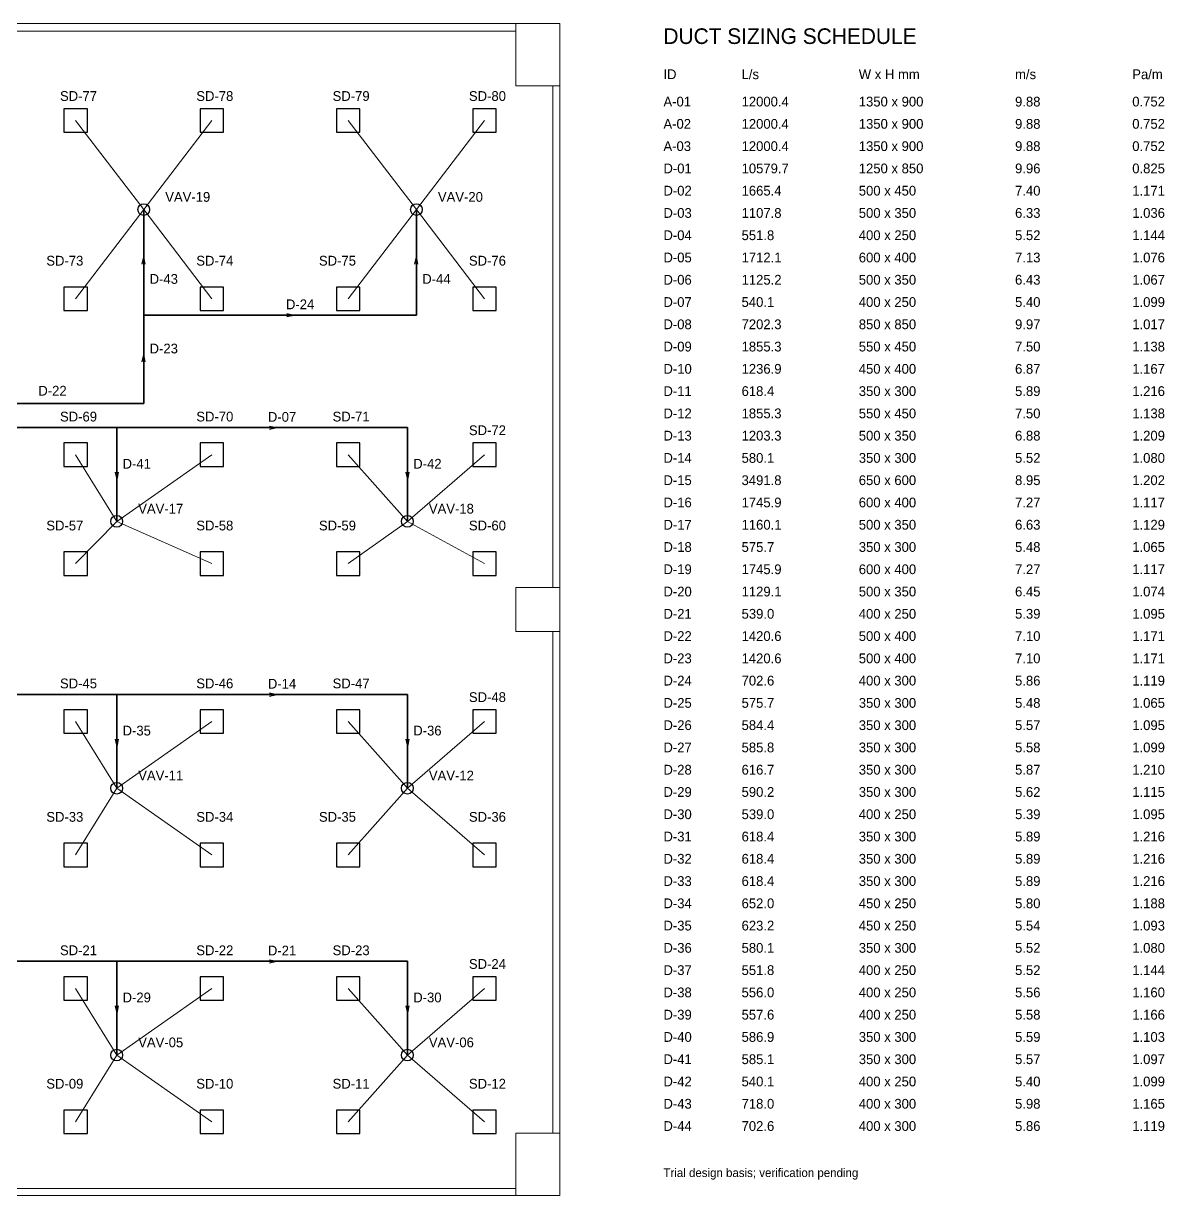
# Model space of a CAD drawing. Header units: millimetres. Extents: x 64000 to 124827, y 9925 to 45926.
# Drawn here: x 95618 to 124827, y 15926 to 45926 of the extents above; entities that cross this region are included whole.
import ezdxf

# ---------------------------------------------------------------- set-up
doc = ezdxf.new("R2010")
doc.units = ezdxf.units.MM
for name, color, linetype, lineweight in [('ARCH', 7, 'Continuous', 5), ('BSA_DIFFUSER', 3, 'Continuous', 25), ('BSA_FLEX', 4, 'Continuous', 18), ('BSA_SUPPLY', 5, 'Continuous', 35), ('BSA_VAV', 2, 'Continuous', 25)]:
    doc.layers.add(name, color=color, linetype=linetype, lineweight=lineweight)
for name, color, linetype in [('BSA_FLOW_DIRECTION', 7, 'Continuous'), ('BSA_LABEL', 7, 'Continuous'), ('BSA_SCHEDULE', 7, 'Continuous')]:
    doc.layers.add(name, color=color, linetype=linetype)

msp = doc.modelspace()

# ---------------------------------------------------------------- linework, layer by layer
at = {"layer": 'ARCH', "lineweight": 9}
for p, q in [((64346, 45926), (109346, 45926)), ((109346, 45926), (109346, 15926)), ((95209, 45726), (108221, 45726)), ((109166, 44326), (109166, 31488)), ((108221, 30363), (108221, 31488)), ((109166, 30363), (109166, 17526)), ((109346, 15926), (64346, 15926)), ((108221, 16106), (95209, 16106))]:
    msp.add_line(p, q, dxfattribs=at)
msp.add_lwpolyline([(109346, 45926), (108221, 45926), (108221, 44326), (109346, 44326)], dxfattribs=at)
for points in [[(108221, 30363), (109346, 30363), (109346, 31488), (108221, 31488)], [(108221, 15926), (109346, 15926), (109346, 17526), (108221, 17526)]]:
    msp.add_lwpolyline(points, close=True, dxfattribs=at)
at = {"layer": 'BSA_DIFFUSER'}
for points in [[(96654, 43143), (97254, 43143), (97254, 43743), (96654, 43743)], [(100143, 43143), (100743, 43143), (100743, 43743), (100143, 43743)], [(103632, 43143), (104232, 43143), (104232, 43743), (103632, 43743)], [(107121, 43143), (107721, 43143), (107721, 43743), (107121, 43743)], [(96654, 38578), (97254, 38578), (97254, 39178), (96654, 39178)], [(100143, 38578), (100743, 38578), (100743, 39178), (100143, 39178)], [(103632, 38578), (104232, 38578), (104232, 39178), (103632, 39178)], [(107121, 38578), (107721, 38578), (107721, 39178), (107121, 39178)], [(96654, 34588), (97254, 34588), (97254, 35188), (96654, 35188)], [(100143, 34588), (100743, 34588), (100743, 35188), (100143, 35188)], [(103632, 34588), (104232, 34588), (104232, 35188), (103632, 35188)], [(107121, 34588), (107721, 34588), (107721, 35188), (107121, 35188)], [(96654, 31800), (97254, 31800), (97254, 32400), (96654, 32400)], [(100143, 31800), (100743, 31800), (100743, 32400), (100143, 32400)], [(103632, 31800), (104232, 31800), (104232, 32400), (103632, 32400)], [(107121, 31800), (107721, 31800), (107721, 32400), (107121, 32400)], [(96654, 27758), (97254, 27758), (97254, 28358), (96654, 28358)], [(100143, 27758), (100743, 27758), (100743, 28358), (100143, 28358)], [(103632, 27758), (104232, 27758), (104232, 28358), (103632, 28358)], [(107121, 27758), (107721, 27758), (107721, 28358), (107121, 28358)], [(96654, 24343), (97254, 24343), (97254, 24943), (96654, 24943)], [(100143, 24343), (100743, 24343), (100743, 24943), (100143, 24943)], [(103632, 24343), (104232, 24343), (104232, 24943), (103632, 24943)], [(107121, 24343), (107721, 24343), (107721, 24943), (107121, 24943)], [(96654, 20928), (97254, 20928), (97254, 21528), (96654, 21528)], [(100143, 20928), (100743, 20928), (100743, 21528), (100143, 21528)], [(103632, 20928), (104232, 20928), (104232, 21528), (103632, 21528)], [(107121, 20928), (107721, 20928), (107721, 21528), (107121, 21528)], [(96654, 17513), (97254, 17513), (97254, 18113), (96654, 18113)], [(100143, 17513), (100743, 17513), (100743, 18113), (100143, 18113)], [(103632, 17513), (104232, 17513), (104232, 18113), (103632, 18113)], [(107121, 17513), (107721, 17513), (107721, 18113), (107121, 18113)]]:
    msp.add_lwpolyline(points, close=True, dxfattribs=at)
at = {"layer": 'BSA_FLEX'}
for p, q in [((98698, 41161), (96954, 43443)), ((98698, 41161), (100443, 43443)), ((105677, 41161), (103932, 43443)), ((105677, 41161), (107421, 43443)), ((98698, 41161), (96954, 38878)), ((98698, 41161), (100443, 38878)), ((105677, 41161), (103932, 38878)), ((105677, 41161), (107421, 38878)), ((98006, 33181), (96954, 34888)), ((98006, 33181), (100443, 34888)), ((105446, 33181), (103932, 34888)), ((105446, 33181), (107421, 34888)), ((98006, 33181), (96954, 32100)), ((98006, 33181), (100443, 32100)), ((105446, 33181), (103932, 32100)), ((105446, 33181), (107421, 32100)), ((98006, 26351), (96954, 28058)), ((98006, 26351), (100443, 28058)), ((105446, 26351), (103932, 28058)), ((105446, 26351), (107421, 28058)), ((98006, 26351), (96954, 24643)), ((98006, 26351), (100443, 24643)), ((105446, 26351), (103932, 24643)), ((105446, 26351), (107421, 24643)), ((98006, 19521), (96954, 21228)), ((98006, 19521), (100443, 21228)), ((105446, 19521), (103932, 21228)), ((105446, 19521), (107421, 21228)), ((98006, 19521), (96954, 17813)), ((98006, 19521), (100443, 17813)), ((105446, 19521), (103932, 17813)), ((105446, 19521), (107421, 17813))]:
    msp.add_line(p, q, dxfattribs=at)
at = {"layer": 'BSA_FLOW_DIRECTION'}
for p, q in [((98658, 39766), (98698, 39946)), ((98738, 39766), (98698, 39946)), ((105637, 39766), (105677, 39946)), ((105717, 39766), (105677, 39946)), ((102357, 38501), (102537, 38461)), ((102357, 38421), (102537, 38461)), ((98658, 37263), (98698, 37443)), ((98738, 37263), (98698, 37443)), ((101918, 35621), (102098, 35581)), ((101918, 35541), (102098, 35581)), ((97966, 34441), (98006, 34261)), ((98046, 34441), (98006, 34261)), ((105406, 34441), (105446, 34261)), ((105486, 34441), (105446, 34261)), ((101918, 28791), (102098, 28751)), ((101918, 28711), (102098, 28751)), ((97966, 27611), (98006, 27431)), ((98046, 27611), (98006, 27431)), ((105406, 27611), (105446, 27431)), ((105486, 27611), (105446, 27431)), ((101918, 21961), (102098, 21921)), ((101918, 21881), (102098, 21921)), ((97966, 20781), (98006, 20601)), ((98046, 20781), (98006, 20601)), ((105406, 20781), (105446, 20601)), ((105486, 20781), (105446, 20601))]:
    msp.add_line(p, q, dxfattribs=at)
at = {"layer": 'BSA_SUPPLY'}
for p, q in [((98698, 38461), (98698, 41161)), ((105677, 38461), (105677, 41161)), ((98698, 36200), (98698, 38461)), ((98698, 38461), (105677, 38461)), ((86500, 36200), (98698, 36200)), ((90566, 35581), (98006, 35581)), ((98006, 35581), (105446, 35581)), ((98006, 35581), (98006, 33181)), ((105446, 35581), (105446, 33181)), ((90566, 28751), (98006, 28751)), ((98006, 28751), (105446, 28751)), ((98006, 28751), (98006, 26351)), ((105446, 28751), (105446, 26351)), ((90566, 21921), (98006, 21921)), ((98006, 21921), (105446, 21921)), ((98006, 21921), (98006, 19521)), ((105446, 21921), (105446, 19521))]:
    msp.add_line(p, q, dxfattribs=at)
at = {"layer": 'BSA_VAV'}
for centre in [(98698, 41161), (105677, 41161), (98006, 33181), (105446, 33181), (98006, 26351), (105446, 26351), (98006, 19521), (105446, 19521)]:
    msp.add_circle(centre, 150, dxfattribs=at)

# ---------------------------------------------------------------- texts
at = {"layer": 'BSA_LABEL'}
for s, p in [('SD-77', (96554, 43943)), ('SD-78', (100043, 43943)), ('SD-79', (103532, 43943)), ('SD-80', (107021, 43943)), ('VAV-19', (99248, 41361)), ('VAV-20', (106227, 41361)), ('SD-73', (96204, 39728)), ('SD-74', (100043, 39728)), ('SD-75', (103182, 39728)), ('SD-76', (107021, 39728)), ('D-43', (98848, 39261)), ('D-44', (105827, 39261)), ('D-24', (102338, 38611)), ('D-23', (98848, 37480)), ('D-22', (96000, 36400)), ('SD-69', (96554, 35738)), ('SD-70', (100043, 35738)), ('D-07', (101876, 35731)), ('SD-71', (103532, 35738)), ('SD-72', (107021, 35388)), ('D-41', (98156, 34531)), ('D-42', (105596, 34531)), ('VAV-17', (98556, 33381)), ('VAV-18', (105996, 33381)), ('SD-57', (96204, 32950)), ('SD-58', (100043, 32950)), ('SD-59', (103182, 32950)), ('SD-60', (107021, 32950)), ('SD-45', (96554, 28908)), ('SD-46', (100043, 28908)), ('D-14', (101876, 28901)), ('SD-47', (103532, 28908)), ('SD-48', (107021, 28558)), ('D-35', (98156, 27701)), ('D-36', (105596, 27701)), ('VAV-11', (98556, 26551)), ('VAV-12', (105996, 26551)), ('SD-33', (96204, 25493)), ('SD-34', (100043, 25493)), ('SD-35', (103182, 25493)), ('SD-36', (107021, 25493)), ('SD-21', (96554, 22078)), ('SD-22', (100043, 22078)), ('D-21', (101876, 22071)), ('SD-23', (103532, 22078)), ('SD-24', (107021, 21728)), ('D-29', (98156, 20871)), ('D-30', (105596, 20871)), ('VAV-05', (98556, 19721)), ('VAV-06', (105996, 19721)), ('SD-09', (96204, 18663)), ('SD-10', (100043, 18663)), ('SD-11', (103532, 18663)), ('SD-12', (107021, 18663))]:
    msp.add_text(s, height=250, dxfattribs=at).set_placement(p)
at = {"layer": 'BSA_SCHEDULE'}
for s, height, p in [('DUCT SIZING SCHEDULE', 400, (112000, 45400)), ('ID', 250, (112000, 44500)), ('L/s', 250, (114000, 44500)), ('W x H mm', 250, (117000, 44500)), ('m/s', 250, (121000, 44500)), ('Pa/m', 250, (124000, 44500)), ('A-01', 250, (112000, 43800)), ('12000.4', 250, (114000, 43800)), ('1350 x 900', 250, (117000, 43800)), ('9.88', 250, (121000, 43800)), ('0.752', 250, (124000, 43800)), ('A-02', 250, (112000, 43230)), ('12000.4', 250, (114000, 43230)), ('1350 x 900', 250, (117000, 43230)), ('9.88', 250, (121000, 43230)), ('0.752', 250, (124000, 43230)), ('A-03', 250, (112000, 42660)), ('12000.4', 250, (114000, 42660)), ('1350 x 900', 250, (117000, 42660)), ('9.88', 250, (121000, 42660)), ('0.752', 250, (124000, 42660)), ('D-01', 250, (112000, 42090)), ('10579.7', 250, (114000, 42090)), ('1250 x 850', 250, (117000, 42090)), ('9.96', 250, (121000, 42090)), ('0.825', 250, (124000, 42090)), ('D-02', 250, (112000, 41520)), ('1665.4', 250, (114000, 41520)), ('500 x 450', 250, (117000, 41520)), ('7.40', 250, (121000, 41520)), ('1.171', 250, (124000, 41520)), ('D-03', 250, (112000, 40950)), ('1107.8', 250, (114000, 40950)), ('500 x 350', 250, (117000, 40950)), ('6.33', 250, (121000, 40950)), ('1.036', 250, (124000, 40950)), ('D-04', 250, (112000, 40380)), ('551.8', 250, (114000, 40380)), ('400 x 250', 250, (117000, 40380)), ('5.52', 250, (121000, 40380)), ('1.144', 250, (124000, 40380)), ('D-05', 250, (112000, 39810)), ('1712.1', 250, (114000, 39810)), ('600 x 400', 250, (117000, 39810)), ('7.13', 250, (121000, 39810)), ('1.076', 250, (124000, 39810)), ('D-06', 250, (112000, 39240)), ('1125.2', 250, (114000, 39240)), ('500 x 350', 250, (117000, 39240)), ('6.43', 250, (121000, 39240)), ('1.067', 250, (124000, 39240)), ('D-07', 250, (112000, 38670)), ('540.1', 250, (114000, 38670)), ('400 x 250', 250, (117000, 38670)), ('5.40', 250, (121000, 38670)), ('1.099', 250, (124000, 38670)), ('D-08', 250, (112000, 38100)), ('7202.3', 250, (114000, 38100)), ('850 x 850', 250, (117000, 38100)), ('9.97', 250, (121000, 38100)), ('1.017', 250, (124000, 38100)), ('D-09', 250, (112000, 37530)), ('1855.3', 250, (114000, 37530)), ('550 x 450', 250, (117000, 37530)), ('7.50', 250, (121000, 37530)), ('1.138', 250, (124000, 37530)), ('D-10', 250, (112000, 36960)), ('1236.9', 250, (114000, 36960)), ('450 x 400', 250, (117000, 36960)), ('6.87', 250, (121000, 36960)), ('1.167', 250, (124000, 36960)), ('D-11', 250, (112000, 36390)), ('618.4', 250, (114000, 36390)), ('350 x 300', 250, (117000, 36390)), ('5.89', 250, (121000, 36390)), ('1.216', 250, (124000, 36390)), ('D-12', 250, (112000, 35820)), ('1855.3', 250, (114000, 35820)), ('550 x 450', 250, (117000, 35820)), ('7.50', 250, (121000, 35820)), ('1.138', 250, (124000, 35820)), ('D-13', 250, (112000, 35250)), ('1203.3', 250, (114000, 35250)), ('500 x 350', 250, (117000, 35250)), ('6.88', 250, (121000, 35250)), ('1.209', 250, (124000, 35250)), ('D-14', 250, (112000, 34680)), ('580.1', 250, (114000, 34680)), ('350 x 300', 250, (117000, 34680)), ('5.52', 250, (121000, 34680)), ('1.080', 250, (124000, 34680)), ('D-15', 250, (112000, 34110)), ('3491.8', 250, (114000, 34110)), ('650 x 600', 250, (117000, 34110)), ('8.95', 250, (121000, 34110)), ('1.202', 250, (124000, 34110)), ('D-16', 250, (112000, 33540)), ('1745.9', 250, (114000, 33540)), ('600 x 400', 250, (117000, 33540)), ('7.27', 250, (121000, 33540)), ('1.117', 250, (124000, 33540)), ('D-17', 250, (112000, 32970)), ('1160.1', 250, (114000, 32970)), ('500 x 350', 250, (117000, 32970)), ('6.63', 250, (121000, 32970)), ('1.129', 250, (124000, 32970)), ('D-18', 250, (112000, 32400)), ('575.7', 250, (114000, 32400)), ('350 x 300', 250, (117000, 32400)), ('5.48', 250, (121000, 32400)), ('1.065', 250, (124000, 32400)), ('D-19', 250, (112000, 31830)), ('1745.9', 250, (114000, 31830)), ('600 x 400', 250, (117000, 31830)), ('7.27', 250, (121000, 31830)), ('1.117', 250, (124000, 31830)), ('D-20', 250, (112000, 31260)), ('1129.1', 250, (114000, 31260)), ('500 x 350', 250, (117000, 31260)), ('6.45', 250, (121000, 31260)), ('1.074', 250, (124000, 31260)), ('D-21', 250, (112000, 30690)), ('539.0', 250, (114000, 30690)), ('400 x 250', 250, (117000, 30690)), ('5.39', 250, (121000, 30690)), ('1.095', 250, (124000, 30690)), ('D-22', 250, (112000, 30120)), ('1420.6', 250, (114000, 30120)), ('500 x 400', 250, (117000, 30120)), ('7.10', 250, (121000, 30120)), ('1.171', 250, (124000, 30120)), ('D-23', 250, (112000, 29550)), ('1420.6', 250, (114000, 29550)), ('500 x 400', 250, (117000, 29550)), ('7.10', 250, (121000, 29550)), ('1.171', 250, (124000, 29550)), ('D-24', 250, (112000, 28980)), ('702.6', 250, (114000, 28980)), ('400 x 300', 250, (117000, 28980)), ('5.86', 250, (121000, 28980)), ('1.119', 250, (124000, 28980)), ('D-25', 250, (112000, 28410)), ('575.7', 250, (114000, 28410)), ('350 x 300', 250, (117000, 28410)), ('5.48', 250, (121000, 28410)), ('1.065', 250, (124000, 28410)), ('D-26', 250, (112000, 27840)), ('584.4', 250, (114000, 27840)), ('350 x 300', 250, (117000, 27840)), ('5.57', 250, (121000, 27840)), ('1.095', 250, (124000, 27840)), ('D-27', 250, (112000, 27270)), ('585.8', 250, (114000, 27270)), ('350 x 300', 250, (117000, 27270)), ('5.58', 250, (121000, 27270)), ('1.099', 250, (124000, 27270)), ('D-28', 250, (112000, 26700)), ('616.7', 250, (114000, 26700)), ('350 x 300', 250, (117000, 26700)), ('5.87', 250, (121000, 26700)), ('1.210', 250, (124000, 26700)), ('D-29', 250, (112000, 26130)), ('590.2', 250, (114000, 26130)), ('350 x 300', 250, (117000, 26130)), ('5.62', 250, (121000, 26130)), ('1.115', 250, (124000, 26130)), ('D-30', 250, (112000, 25560)), ('539.0', 250, (114000, 25560)), ('400 x 250', 250, (117000, 25560)), ('5.39', 250, (121000, 25560)), ('1.095', 250, (124000, 25560)), ('D-31', 250, (112000, 24990)), ('618.4', 250, (114000, 24990)), ('350 x 300', 250, (117000, 24990)), ('5.89', 250, (121000, 24990)), ('1.216', 250, (124000, 24990)), ('D-32', 250, (112000, 24420)), ('618.4', 250, (114000, 24420)), ('350 x 300', 250, (117000, 24420)), ('5.89', 250, (121000, 24420)), ('1.216', 250, (124000, 24420)), ('D-33', 250, (112000, 23850)), ('618.4', 250, (114000, 23850)), ('350 x 300', 250, (117000, 23850)), ('5.89', 250, (121000, 23850)), ('1.216', 250, (124000, 23850)), ('D-34', 250, (112000, 23280)), ('652.0', 250, (114000, 23280)), ('450 x 250', 250, (117000, 23280)), ('5.80', 250, (121000, 23280)), ('1.188', 250, (124000, 23280)), ('D-35', 250, (112000, 22710)), ('623.2', 250, (114000, 22710)), ('450 x 250', 250, (117000, 22710)), ('5.54', 250, (121000, 22710)), ('1.093', 250, (124000, 22710)), ('D-36', 250, (112000, 22140)), ('580.1', 250, (114000, 22140)), ('350 x 300', 250, (117000, 22140)), ('5.52', 250, (121000, 22140)), ('1.080', 250, (124000, 22140)), ('D-37', 250, (112000, 21570)), ('551.8', 250, (114000, 21570)), ('400 x 250', 250, (117000, 21570)), ('5.52', 250, (121000, 21570)), ('1.144', 250, (124000, 21570)), ('D-38', 250, (112000, 21000)), ('556.0', 250, (114000, 21000)), ('400 x 250', 250, (117000, 21000)), ('5.56', 250, (121000, 21000)), ('1.160', 250, (124000, 21000)), ('D-39', 250, (112000, 20430)), ('557.6', 250, (114000, 20430)), ('400 x 250', 250, (117000, 20430)), ('5.58', 250, (121000, 20430)), ('1.166', 250, (124000, 20430)), ('D-40', 250, (112000, 19860)), ('586.9', 250, (114000, 19860)), ('350 x 300', 250, (117000, 19860)), ('5.59', 250, (121000, 19860)), ('1.103', 250, (124000, 19860)), ('D-41', 250, (112000, 19290)), ('585.1', 250, (114000, 19290)), ('350 x 300', 250, (117000, 19290)), ('5.57', 250, (121000, 19290)), ('1.097', 250, (124000, 19290)), ('D-42', 250, (112000, 18720)), ('540.1', 250, (114000, 18720)), ('400 x 250', 250, (117000, 18720)), ('5.40', 250, (121000, 18720)), ('1.099', 250, (124000, 18720)), ('D-43', 250, (112000, 18150)), ('718.0', 250, (114000, 18150)), ('400 x 300', 250, (117000, 18150)), ('5.98', 250, (121000, 18150)), ('1.165', 250, (124000, 18150)), ('D-44', 250, (112000, 17580)), ('702.6', 250, (114000, 17580)), ('400 x 300', 250, (117000, 17580)), ('5.86', 250, (121000, 17580)), ('1.119', 250, (124000, 17580)), ('Trial design basis; verification pending', 220, (112000, 16400))]:
    msp.add_text(s, height=height, dxfattribs=at).set_placement(p)

doc.saveas('drawing.dxf')
